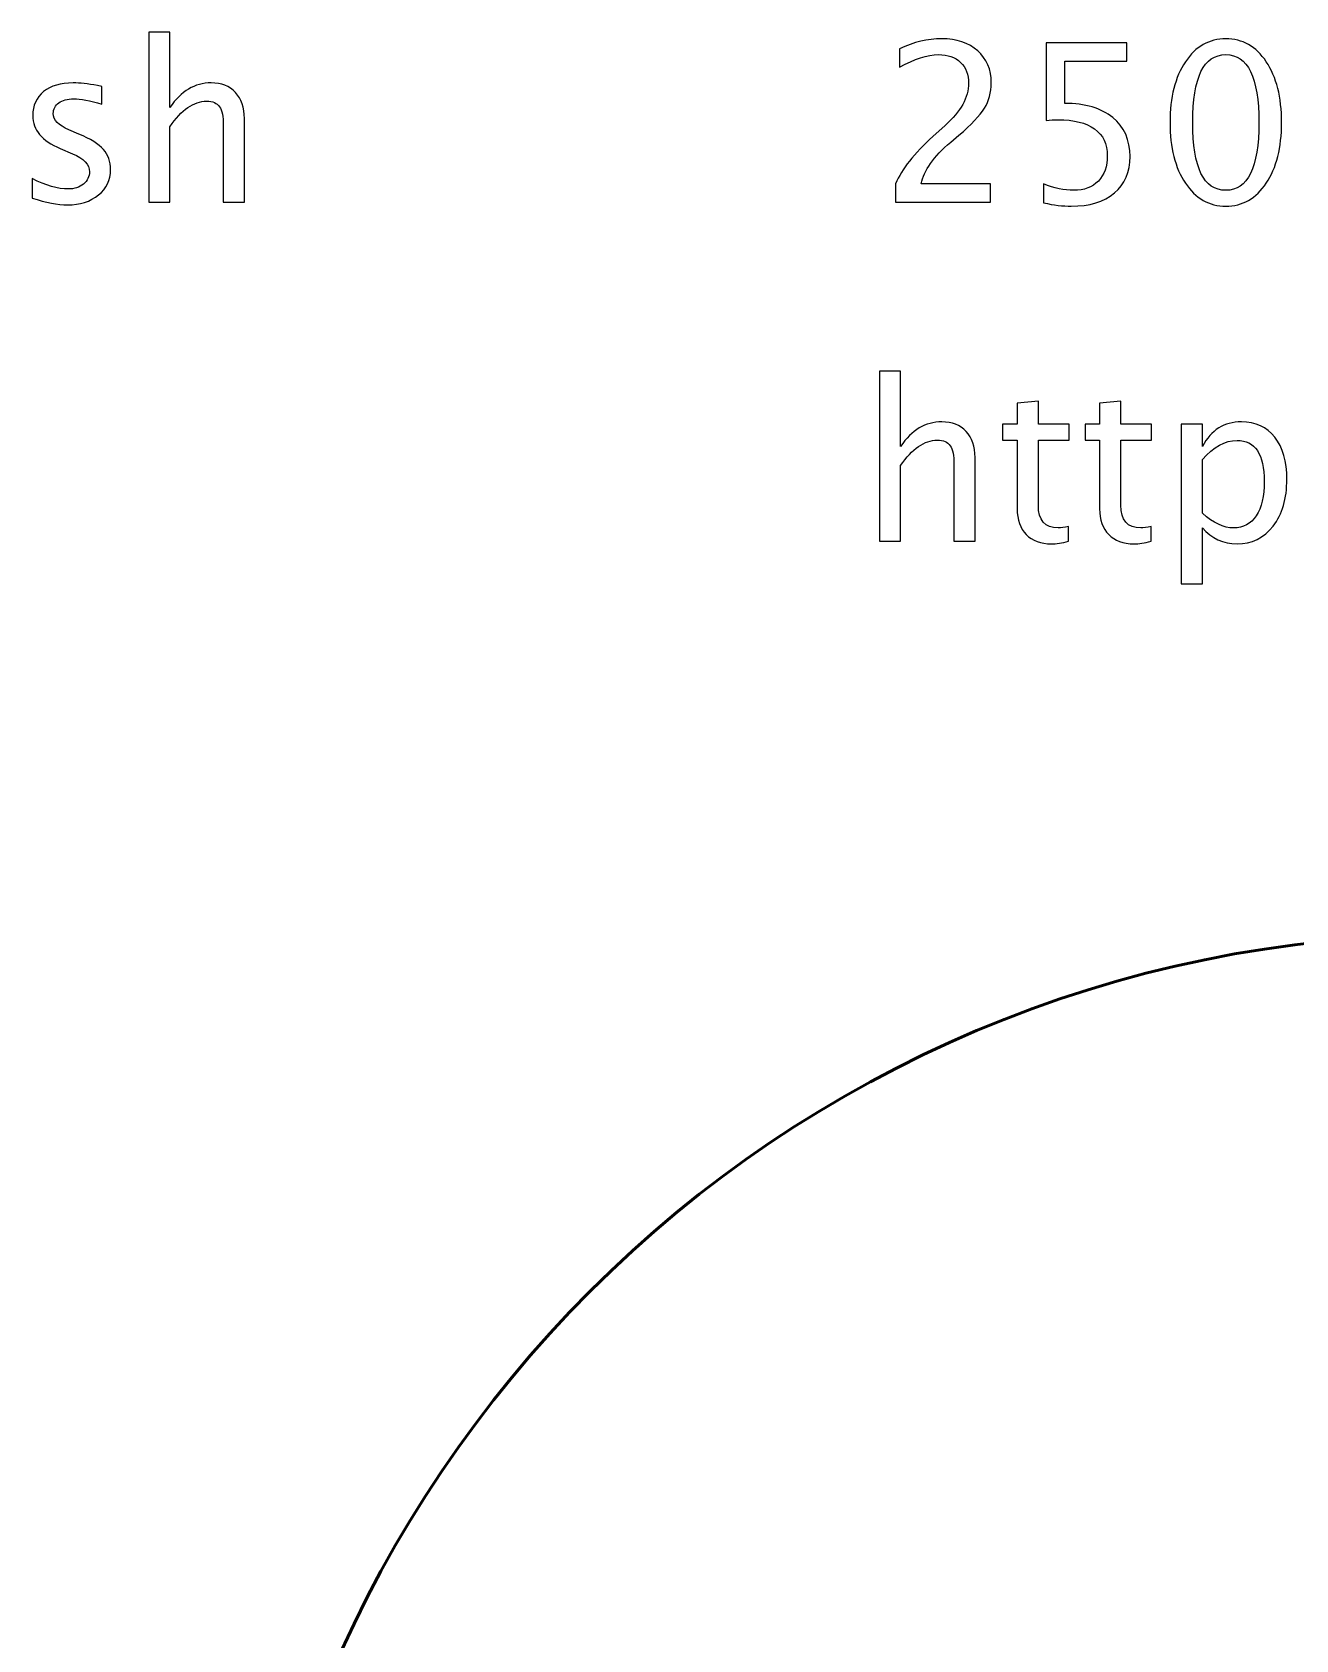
# Model space of a CAD drawing. Header units: centimetres. Extents: x -58 to 57, y -40 to 59.
# Drawn here: x -42.66 to -35.39, y 28.44 to 37.7 of the extents above; entities that cross this region are included whole.
import ezdxf

# ---------------------------------------------------------------- set-up
doc = ezdxf.new("R2010")
doc.units = ezdxf.units.CM
doc.header["$MEASUREMENT"] = 0
doc.layers.add('Layer 1', color=7, linetype='Continuous')

msp = doc.modelspace()

# ---------------------------------------------------------------- linework, layer by layer
at = {"layer": 'Layer 1', "lineweight": 53}
msp.add_ellipse((-34.5, 25.5), major_axis=(0, 7), ratio=1, dxfattribs=at)
at = {"layer": 'Layer 1'}
for points, knots in [([(-41.99219, 36.71887), (-41.99219, 36.71887), (-41.99219, 37.69804), (-41.99219, 37.69804), (-41.99219, 37.69804), (-41.99219, 37.69804), (-41.87027, 37.69804), (-41.87027, 37.69804), (-41.87027, 37.69804), (-41.87027, 37.69804), (-41.87027, 37.26476), (-41.87027, 37.26476), (-41.87027, 37.26476), (-41.80571, 37.35895), (-41.72655, 37.40594), (-41.63299, 37.40594), (-41.63299, 37.40594), (-41.57415, 37.40594), (-41.52737, 37.38753), (-41.49287, 37.35048), (-41.49287, 37.35048), (-41.45837, 37.31365), (-41.44101, 37.26391), (-41.44101, 37.20168), (-41.44101, 37.20168), (-41.44101, 37.20168), (-41.44101, 36.71887), (-41.44101, 36.71887), (-41.44101, 36.71887), (-41.44101, 36.71887), (-41.56293, 36.71887), (-41.56293, 36.71887), (-41.56293, 36.71887), (-41.56293, 36.71887), (-41.56293, 37.16189), (-41.56293, 37.16189), (-41.56293, 37.16189), (-41.56293, 37.21184), (-41.57034, 37.2474), (-41.58494, 37.26857), (-41.58494, 37.26857), (-41.59976, 37.28995), (-41.6241, 37.30053), (-41.65818, 37.30053), (-41.65818, 37.30053), (-41.73311, 37.30053), (-41.80381, 37.25164), (-41.87027, 37.15385), (-41.87027, 37.15385), (-41.87027, 37.15385), (-41.87027, 36.71887), (-41.87027, 36.71887), (-41.87027, 36.71887), (-41.87027, 36.71887), (-41.99219, 36.71887), (-41.99219, 36.71887)], [0, 0, 0, 0, 0.0666667, 0.0666667, 0.0666667, 0.0666667, 0.1333333, 0.1333333, 0.1333333, 0.1333333, 0.2, 0.2, 0.2, 0.2, 0.2666667, 0.2666667, 0.2666667, 0.2666667, 0.3333333, 0.3333333, 0.3333333, 0.3333333, 0.4, 0.4, 0.4, 0.4, 0.4666667, 0.4666667, 0.4666667, 0.4666667, 0.5333333, 0.5333333, 0.5333333, 0.5333333, 0.6, 0.6, 0.6, 0.6, 0.6666667, 0.6666667, 0.6666667, 0.6666667, 0.7333333, 0.7333333, 0.7333333, 0.7333333, 0.8, 0.8, 0.8, 0.8, 0.8666667, 0.8666667, 0.8666667, 0.8666667, 1, 1, 1, 1]), ([(-37.69151, 36.71887), (-37.69151, 36.71887), (-37.69151, 36.82555), (-37.69151, 36.82555), (-37.69151, 36.82555), (-37.65595, 36.90874), (-37.58419, 36.99954), (-37.47603, 37.09754), (-37.47603, 37.09754), (-37.47603, 37.09754), (-37.40618, 37.1602), (-37.40618, 37.1602), (-37.40618, 37.1602), (-37.31622, 37.2419), (-37.27114, 37.32276), (-37.27114, 37.40319), (-37.27114, 37.40319), (-37.27114, 37.45462), (-37.28659, 37.49484), (-37.31728, 37.52426), (-37.31728, 37.52426), (-37.34797, 37.55368), (-37.39052, 37.5685), (-37.44449, 37.5685), (-37.44449, 37.5685), (-37.50757, 37.5685), (-37.58229, 37.54437), (-37.66865, 37.49611), (-37.66865, 37.49611), (-37.66865, 37.49611), (-37.66865, 37.60279), (-37.66865, 37.60279), (-37.66865, 37.60279), (-37.58716, 37.64089), (-37.50609, 37.65994), (-37.42523, 37.65994), (-37.42523, 37.65994), (-37.3393, 37.65994), (-37.27029, 37.63687), (-37.21822, 37.59051), (-37.21822, 37.59051), (-37.16636, 37.54416), (-37.14033, 37.48278), (-37.14033, 37.40615), (-37.14033, 37.40615), (-37.14033, 37.35112), (-37.15345, 37.30222), (-37.1797, 37.25968), (-37.1797, 37.25968), (-37.20616, 37.21692), (-37.25505, 37.16528), (-37.32681, 37.10432), (-37.32681, 37.10432), (-37.32681, 37.10432), (-37.37401, 37.0641), (-37.37401, 37.0641), (-37.37401, 37.0641), (-37.47222, 36.98091), (-37.52895, 36.90133), (-37.54419, 36.82555), (-37.54419, 36.82555), (-37.54419, 36.82555), (-37.14414, 36.82555), (-37.14414, 36.82555), (-37.14414, 36.82555), (-37.14414, 36.82555), (-37.14414, 36.71887), (-37.14414, 36.71887), (-37.14414, 36.71887), (-37.14414, 36.71887), (-37.69151, 36.71887), (-37.69151, 36.71887)], [0, 0, 0, 0, 0.0526316, 0.0526316, 0.0526316, 0.0526316, 0.1052632, 0.1052632, 0.1052632, 0.1052632, 0.1578947, 0.1578947, 0.1578947, 0.1578947, 0.2105263, 0.2105263, 0.2105263, 0.2105263, 0.2631579, 0.2631579, 0.2631579, 0.2631579, 0.3157895, 0.3157895, 0.3157895, 0.3157895, 0.3684211, 0.3684211, 0.3684211, 0.3684211, 0.4210526, 0.4210526, 0.4210526, 0.4210526, 0.4736842, 0.4736842, 0.4736842, 0.4736842, 0.5263158, 0.5263158, 0.5263158, 0.5263158, 0.5789474, 0.5789474, 0.5789474, 0.5789474, 0.6315789, 0.6315789, 0.6315789, 0.6315789, 0.6842105, 0.6842105, 0.6842105, 0.6842105, 0.7368421, 0.7368421, 0.7368421, 0.7368421, 0.7894737, 0.7894737, 0.7894737, 0.7894737, 0.8421053, 0.8421053, 0.8421053, 0.8421053, 0.8947368, 0.8947368, 0.8947368, 0.8947368, 1, 1, 1, 1]), ([(-36.83892, 36.71506), (-36.83892, 36.71506), (-36.83892, 36.82428), (-36.83892, 36.82428), (-36.83892, 36.82428), (-36.77817, 36.79973), (-36.7206, 36.78745), (-36.66556, 36.78745), (-36.66556, 36.78745), (-36.60545, 36.78745), (-36.55804, 36.80523), (-36.52354, 36.84079), (-36.52354, 36.84079), (-36.48903, 36.87635), (-36.47189, 36.92525), (-36.47189, 36.98748), (-36.47189, 36.98748), (-36.47189, 37.05436), (-36.49623, 37.10559), (-36.54491, 37.14093), (-36.54491, 37.14093), (-36.5936, 37.17628), (-36.66408, 37.19385), (-36.75616, 37.19385), (-36.75616, 37.19385), (-36.77754, 37.19385), (-36.80018, 37.19237), (-36.82368, 37.18941), (-36.82368, 37.18941), (-36.82368, 37.18941), (-36.82368, 37.63708), (-36.82368, 37.63708), (-36.82368, 37.63708), (-36.82368, 37.63708), (-36.35886, 37.63708), (-36.35886, 37.63708), (-36.35886, 37.63708), (-36.35886, 37.63708), (-36.35886, 37.5304), (-36.35886, 37.5304), (-36.35886, 37.5304), (-36.35886, 37.5304), (-36.717, 37.5304), (-36.717, 37.5304), (-36.717, 37.5304), (-36.717, 37.5304), (-36.717, 37.28783), (-36.717, 37.28783), (-36.717, 37.28783), (-36.59889, 37.28783), (-36.50681, 37.26074), (-36.44056, 37.20655), (-36.44056, 37.20655), (-36.37431, 37.15258), (-36.34108, 37.07765), (-36.34108, 36.98176), (-36.34108, 36.98176), (-36.34108, 36.89244), (-36.37114, 36.82259), (-36.43125, 36.772), (-36.43125, 36.772), (-36.49136, 36.72141), (-36.57434, 36.69601), (-36.68017, 36.69601), (-36.68017, 36.69601), (-36.72737, 36.69601), (-36.78029, 36.70236), (-36.83892, 36.71506)], [0, 0, 0, 0, 0.0555556, 0.0555556, 0.0555556, 0.0555556, 0.1111111, 0.1111111, 0.1111111, 0.1111111, 0.1666667, 0.1666667, 0.1666667, 0.1666667, 0.2222222, 0.2222222, 0.2222222, 0.2222222, 0.2777778, 0.2777778, 0.2777778, 0.2777778, 0.3333333, 0.3333333, 0.3333333, 0.3333333, 0.3888889, 0.3888889, 0.3888889, 0.3888889, 0.4444444, 0.4444444, 0.4444444, 0.4444444, 0.5, 0.5, 0.5, 0.5, 0.5555556, 0.5555556, 0.5555556, 0.5555556, 0.6111111, 0.6111111, 0.6111111, 0.6111111, 0.6666667, 0.6666667, 0.6666667, 0.6666667, 0.7222222, 0.7222222, 0.7222222, 0.7222222, 0.7777778, 0.7777778, 0.7777778, 0.7777778, 0.8333333, 0.8333333, 0.8333333, 0.8333333, 0.8888889, 0.8888889, 0.8888889, 0.8888889, 1, 1, 1, 1]), ([(-35.78948, 36.69601), (-35.88579, 36.69601), (-35.96347, 36.74025), (-36.02231, 36.82851), (-36.02231, 36.82851), (-36.08137, 36.91678), (-36.11079, 37.0332), (-36.11079, 37.17798), (-36.11079, 37.17798), (-36.11079, 37.32276), (-36.08137, 37.43917), (-36.02231, 37.52744), (-36.02231, 37.52744), (-35.96347, 37.6157), (-35.88579, 37.65994), (-35.78948, 37.65994), (-35.78948, 37.65994), (-35.69275, 37.65994), (-35.61507, 37.61591), (-35.55622, 37.52786), (-35.55622, 37.52786), (-35.49759, 37.43981), (-35.46817, 37.32318), (-35.46817, 37.17798), (-35.46817, 37.17798), (-35.46817, 37.0332), (-35.49759, 36.91678), (-35.55622, 36.82851), (-35.55622, 36.82851), (-35.61507, 36.74025), (-35.69275, 36.69601), (-35.78948, 36.69601)], [0, 0, 0, 0, 0.1111111, 0.1111111, 0.1111111, 0.1111111, 0.2222222, 0.2222222, 0.2222222, 0.2222222, 0.3333333, 0.3333333, 0.3333333, 0.3333333, 0.4444444, 0.4444444, 0.4444444, 0.4444444, 0.5555556, 0.5555556, 0.5555556, 0.5555556, 0.6666667, 0.6666667, 0.6666667, 0.6666667, 0.7777778, 0.7777778, 0.7777778, 0.7777778, 1, 1, 1, 1]), ([(-35.78969, 36.78745), (-35.66248, 36.78745), (-35.59898, 36.91763), (-35.59898, 37.17798), (-35.59898, 37.17798), (-35.59898, 37.43833), (-35.66248, 37.5685), (-35.78969, 37.5685), (-35.78969, 37.5685), (-35.91648, 37.5685), (-35.97998, 37.43833), (-35.97998, 37.17798), (-35.97998, 37.17798), (-35.97998, 36.91763), (-35.91648, 36.78745), (-35.78969, 36.78745)], [0, 0, 0, 0, 0.2, 0.2, 0.2, 0.2, 0.4, 0.4, 0.4, 0.4, 0.6, 0.6, 0.6, 0.6, 1, 1, 1, 1]), ([(-42.66381, 36.743), (-42.66381, 36.743), (-42.66381, 36.85476), (-42.66381, 36.85476), (-42.66381, 36.85476), (-42.58401, 36.81497), (-42.5148, 36.79507), (-42.45574, 36.79507), (-42.45574, 36.79507), (-42.4206, 36.79507), (-42.39139, 36.8046), (-42.36832, 36.82365), (-42.36832, 36.82365), (-42.34525, 36.84248), (-42.33361, 36.86619), (-42.33361, 36.89477), (-42.33361, 36.89477), (-42.33361, 36.93646), (-42.36599, 36.97097), (-42.43076, 36.99827), (-42.43076, 36.99827), (-42.43076, 36.99827), (-42.5021, 37.02854), (-42.5021, 37.02854), (-42.5021, 37.02854), (-42.60729, 37.07214), (-42.66, 37.13522), (-42.66, 37.21713), (-42.66, 37.21713), (-42.66, 37.27577), (-42.63926, 37.32191), (-42.59777, 37.35556), (-42.59777, 37.35556), (-42.55628, 37.38922), (-42.49934, 37.40594), (-42.42717, 37.40594), (-42.42717, 37.40594), (-42.3897, 37.40594), (-42.34313, 37.40086), (-42.28789, 37.39049), (-42.28789, 37.39049), (-42.28789, 37.39049), (-42.26249, 37.38562), (-42.26249, 37.38562), (-42.26249, 37.38562), (-42.26249, 37.38562), (-42.26249, 37.28402), (-42.26249, 37.28402), (-42.26249, 37.28402), (-42.33043, 37.30434), (-42.38462, 37.3145), (-42.42505, 37.3145), (-42.42505, 37.3145), (-42.46061, 37.3145), (-42.48876, 37.30667), (-42.51014, 37.29122), (-42.51014, 37.29122), (-42.53131, 37.27577), (-42.54189, 37.25502), (-42.54189, 37.22899), (-42.54189, 37.22899), (-42.54189, 37.19237), (-42.51226, 37.16125), (-42.45278, 37.13607), (-42.45278, 37.13607), (-42.45278, 37.13607), (-42.39415, 37.1113), (-42.39415, 37.1113), (-42.39415, 37.1113), (-42.32768, 37.08336), (-42.28069, 37.05373), (-42.25318, 37.02261), (-42.25318, 37.02261), (-42.22545, 36.9915), (-42.21169, 36.95255), (-42.21169, 36.90598), (-42.21169, 36.90598), (-42.21169, 36.84693), (-42.23497, 36.79846), (-42.28175, 36.76057), (-42.28175, 36.76057), (-42.32832, 36.72268), (-42.38801, 36.70363), (-42.46061, 36.70363), (-42.46061, 36.70363), (-42.51649, 36.70363), (-42.58401, 36.71675), (-42.66381, 36.743)], [0, 0, 0, 0, 0.0434783, 0.0434783, 0.0434783, 0.0434783, 0.0869565, 0.0869565, 0.0869565, 0.0869565, 0.1304348, 0.1304348, 0.1304348, 0.1304348, 0.173913, 0.173913, 0.173913, 0.173913, 0.2173913, 0.2173913, 0.2173913, 0.2173913, 0.2608696, 0.2608696, 0.2608696, 0.2608696, 0.3043478, 0.3043478, 0.3043478, 0.3043478, 0.3478261, 0.3478261, 0.3478261, 0.3478261, 0.3913043, 0.3913043, 0.3913043, 0.3913043, 0.4347826, 0.4347826, 0.4347826, 0.4347826, 0.4782609, 0.4782609, 0.4782609, 0.4782609, 0.5217391, 0.5217391, 0.5217391, 0.5217391, 0.5652174, 0.5652174, 0.5652174, 0.5652174, 0.6086957, 0.6086957, 0.6086957, 0.6086957, 0.6521739, 0.6521739, 0.6521739, 0.6521739, 0.6956522, 0.6956522, 0.6956522, 0.6956522, 0.7391304, 0.7391304, 0.7391304, 0.7391304, 0.7826087, 0.7826087, 0.7826087, 0.7826087, 0.826087, 0.826087, 0.826087, 0.826087, 0.8695652, 0.8695652, 0.8695652, 0.8695652, 0.9130435, 0.9130435, 0.9130435, 0.9130435, 1, 1, 1, 1]), ([(-37.78433, 34.7673), (-37.78433, 34.7673), (-37.78433, 35.74647), (-37.78433, 35.74647), (-37.78433, 35.74647), (-37.78433, 35.74647), (-37.66241, 35.74647), (-37.66241, 35.74647), (-37.66241, 35.74647), (-37.66241, 35.74647), (-37.66241, 35.31319), (-37.66241, 35.31319), (-37.66241, 35.31319), (-37.59785, 35.40738), (-37.51869, 35.45437), (-37.42513, 35.45437), (-37.42513, 35.45437), (-37.36629, 35.45437), (-37.31951, 35.43596), (-37.28501, 35.39891), (-37.28501, 35.39891), (-37.25051, 35.36208), (-37.23315, 35.31234), (-37.23315, 35.25011), (-37.23315, 35.25011), (-37.23315, 35.25011), (-37.23315, 34.7673), (-37.23315, 34.7673), (-37.23315, 34.7673), (-37.23315, 34.7673), (-37.35507, 34.7673), (-37.35507, 34.7673), (-37.35507, 34.7673), (-37.35507, 34.7673), (-37.35507, 35.21032), (-37.35507, 35.21032), (-37.35507, 35.21032), (-37.35507, 35.26027), (-37.36248, 35.29583), (-37.37708, 35.317), (-37.37708, 35.317), (-37.3919, 35.33838), (-37.41624, 35.34896), (-37.45032, 35.34896), (-37.45032, 35.34896), (-37.52525, 35.34896), (-37.59595, 35.30007), (-37.66241, 35.20228), (-37.66241, 35.20228), (-37.66241, 35.20228), (-37.66241, 34.7673), (-37.66241, 34.7673), (-37.66241, 34.7673), (-37.66241, 34.7673), (-37.78433, 34.7673), (-37.78433, 34.7673)], [0, 0, 0, 0, 0.0666667, 0.0666667, 0.0666667, 0.0666667, 0.1333333, 0.1333333, 0.1333333, 0.1333333, 0.2, 0.2, 0.2, 0.2, 0.2666667, 0.2666667, 0.2666667, 0.2666667, 0.3333333, 0.3333333, 0.3333333, 0.3333333, 0.4, 0.4, 0.4, 0.4, 0.4666667, 0.4666667, 0.4666667, 0.4666667, 0.5333333, 0.5333333, 0.5333333, 0.5333333, 0.6, 0.6, 0.6, 0.6, 0.6666667, 0.6666667, 0.6666667, 0.6666667, 0.7333333, 0.7333333, 0.7333333, 0.7333333, 0.8, 0.8, 0.8, 0.8, 0.8666667, 0.8666667, 0.8666667, 0.8666667, 1, 1, 1, 1]), ([(-36.69509, 34.76751), (-36.73277, 34.75714), (-36.76557, 34.75206), (-36.7933, 34.75206), (-36.7933, 34.75206), (-36.85553, 34.75206), (-36.904, 34.76984), (-36.93872, 34.8054), (-36.93872, 34.8054), (-36.97364, 34.84096), (-36.991, 34.89028), (-36.991, 34.95357), (-36.991, 34.95357), (-36.991, 34.95357), (-36.991, 35.34896), (-36.991, 35.34896), (-36.991, 35.34896), (-36.991, 35.34896), (-37.07524, 35.34896), (-37.07524, 35.34896), (-37.07524, 35.34896), (-37.07524, 35.34896), (-37.07524, 35.4404), (-37.07524, 35.4404), (-37.07524, 35.4404), (-37.07524, 35.4404), (-36.991, 35.4404), (-36.991, 35.4404), (-36.991, 35.4404), (-36.991, 35.4404), (-36.991, 35.56211), (-36.991, 35.56211), (-36.991, 35.56211), (-36.991, 35.56211), (-36.86908, 35.57375), (-36.86908, 35.57375), (-36.86908, 35.57375), (-36.86908, 35.57375), (-36.86908, 35.4404), (-36.86908, 35.4404), (-36.86908, 35.4404), (-36.86908, 35.4404), (-36.69255, 35.4404), (-36.69255, 35.4404), (-36.69255, 35.4404), (-36.69255, 35.4404), (-36.69255, 35.34896), (-36.69255, 35.34896), (-36.69255, 35.34896), (-36.69255, 35.34896), (-36.86908, 35.34896), (-36.86908, 35.34896), (-36.86908, 35.34896), (-36.86908, 35.34896), (-36.86908, 34.97558), (-36.86908, 34.97558), (-36.86908, 34.97558), (-36.86908, 34.88753), (-36.83077, 34.8435), (-36.75436, 34.8435), (-36.75436, 34.8435), (-36.73806, 34.8435), (-36.71837, 34.84625), (-36.69509, 34.85154), (-36.69509, 34.85154), (-36.69509, 34.85154), (-36.69509, 34.76751), (-36.69509, 34.76751)], [0, 0, 0, 0, 0.0555556, 0.0555556, 0.0555556, 0.0555556, 0.1111111, 0.1111111, 0.1111111, 0.1111111, 0.1666667, 0.1666667, 0.1666667, 0.1666667, 0.2222222, 0.2222222, 0.2222222, 0.2222222, 0.2777778, 0.2777778, 0.2777778, 0.2777778, 0.3333333, 0.3333333, 0.3333333, 0.3333333, 0.3888889, 0.3888889, 0.3888889, 0.3888889, 0.4444444, 0.4444444, 0.4444444, 0.4444444, 0.5, 0.5, 0.5, 0.5, 0.5555556, 0.5555556, 0.5555556, 0.5555556, 0.6111111, 0.6111111, 0.6111111, 0.6111111, 0.6666667, 0.6666667, 0.6666667, 0.6666667, 0.7222222, 0.7222222, 0.7222222, 0.7222222, 0.7777778, 0.7777778, 0.7777778, 0.7777778, 0.8333333, 0.8333333, 0.8333333, 0.8333333, 0.8888889, 0.8888889, 0.8888889, 0.8888889, 1, 1, 1, 1]), ([(-36.22011, 34.76751), (-36.25779, 34.75714), (-36.29059, 34.75206), (-36.31832, 34.75206), (-36.31832, 34.75206), (-36.38055, 34.75206), (-36.42902, 34.76984), (-36.46374, 34.8054), (-36.46374, 34.8054), (-36.49866, 34.84096), (-36.51602, 34.89028), (-36.51602, 34.95357), (-36.51602, 34.95357), (-36.51602, 34.95357), (-36.51602, 35.34896), (-36.51602, 35.34896), (-36.51602, 35.34896), (-36.51602, 35.34896), (-36.60026, 35.34896), (-36.60026, 35.34896), (-36.60026, 35.34896), (-36.60026, 35.34896), (-36.60026, 35.4404), (-36.60026, 35.4404), (-36.60026, 35.4404), (-36.60026, 35.4404), (-36.51602, 35.4404), (-36.51602, 35.4404), (-36.51602, 35.4404), (-36.51602, 35.4404), (-36.51602, 35.56211), (-36.51602, 35.56211), (-36.51602, 35.56211), (-36.51602, 35.56211), (-36.3941, 35.57375), (-36.3941, 35.57375), (-36.3941, 35.57375), (-36.3941, 35.57375), (-36.3941, 35.4404), (-36.3941, 35.4404), (-36.3941, 35.4404), (-36.3941, 35.4404), (-36.21757, 35.4404), (-36.21757, 35.4404), (-36.21757, 35.4404), (-36.21757, 35.4404), (-36.21757, 35.34896), (-36.21757, 35.34896), (-36.21757, 35.34896), (-36.21757, 35.34896), (-36.3941, 35.34896), (-36.3941, 35.34896), (-36.3941, 35.34896), (-36.3941, 35.34896), (-36.3941, 34.97558), (-36.3941, 34.97558), (-36.3941, 34.97558), (-36.3941, 34.88753), (-36.35579, 34.8435), (-36.27938, 34.8435), (-36.27938, 34.8435), (-36.26308, 34.8435), (-36.24339, 34.84625), (-36.22011, 34.85154), (-36.22011, 34.85154), (-36.22011, 34.85154), (-36.22011, 34.76751), (-36.22011, 34.76751)], [0, 0, 0, 0, 0.0555556, 0.0555556, 0.0555556, 0.0555556, 0.1111111, 0.1111111, 0.1111111, 0.1111111, 0.1666667, 0.1666667, 0.1666667, 0.1666667, 0.2222222, 0.2222222, 0.2222222, 0.2222222, 0.2777778, 0.2777778, 0.2777778, 0.2777778, 0.3333333, 0.3333333, 0.3333333, 0.3333333, 0.3888889, 0.3888889, 0.3888889, 0.3888889, 0.4444444, 0.4444444, 0.4444444, 0.4444444, 0.5, 0.5, 0.5, 0.5, 0.5555556, 0.5555556, 0.5555556, 0.5555556, 0.6111111, 0.6111111, 0.6111111, 0.6111111, 0.6666667, 0.6666667, 0.6666667, 0.6666667, 0.7222222, 0.7222222, 0.7222222, 0.7222222, 0.7777778, 0.7777778, 0.7777778, 0.7777778, 0.8333333, 0.8333333, 0.8333333, 0.8333333, 0.8888889, 0.8888889, 0.8888889, 0.8888889, 1, 1, 1, 1]), ([(-36.04612, 34.52219), (-36.04612, 34.52219), (-36.04612, 35.4404), (-36.04612, 35.4404), (-36.04612, 35.4404), (-36.04612, 35.4404), (-35.9242, 35.4404), (-35.9242, 35.4404), (-35.9242, 35.4404), (-35.9242, 35.4404), (-35.9242, 35.31319), (-35.9242, 35.31319), (-35.9242, 35.31319), (-35.87425, 35.40738), (-35.7991, 35.45437), (-35.69899, 35.45437), (-35.69899, 35.45437), (-35.61792, 35.45437), (-35.55421, 35.42495), (-35.50764, 35.36589), (-35.50764, 35.36589), (-35.46107, 35.30684), (-35.43779, 35.22619), (-35.43779, 35.12396), (-35.43779, 35.12396), (-35.43779, 35.01262), (-35.46425, 34.92266), (-35.51695, 34.85451), (-35.51695, 34.85451), (-35.56966, 34.78614), (-35.63908, 34.75206), (-35.72502, 34.75206), (-35.72502, 34.75206), (-35.80482, 34.75206), (-35.87128, 34.78254), (-35.9242, 34.84371), (-35.9242, 34.84371), (-35.9242, 34.84371), (-35.9242, 34.52219), (-35.9242, 34.52219), (-35.9242, 34.52219), (-35.9242, 34.52219), (-36.04612, 34.52219), (-36.04612, 34.52219)], [0, 0, 0, 0, 0.0833333, 0.0833333, 0.0833333, 0.0833333, 0.1666667, 0.1666667, 0.1666667, 0.1666667, 0.25, 0.25, 0.25, 0.25, 0.3333333, 0.3333333, 0.3333333, 0.3333333, 0.4166667, 0.4166667, 0.4166667, 0.4166667, 0.5, 0.5, 0.5, 0.5, 0.5833333, 0.5833333, 0.5833333, 0.5833333, 0.6666667, 0.6666667, 0.6666667, 0.6666667, 0.75, 0.75, 0.75, 0.75, 0.8333333, 0.8333333, 0.8333333, 0.8333333, 1, 1, 1, 1]), ([(-35.9242, 34.92774), (-35.86133, 34.87165), (-35.80143, 34.8435), (-35.74449, 34.8435), (-35.74449, 34.8435), (-35.6884, 34.8435), (-35.64501, 34.867), (-35.61453, 34.91377), (-35.61453, 34.91377), (-35.58384, 34.96055), (-35.5686, 35.02638), (-35.5686, 35.11147), (-35.5686, 35.11147), (-35.5686, 35.26895), (-35.62067, 35.34769), (-35.72481, 35.34769), (-35.72481, 35.34769), (-35.79297, 35.34769), (-35.85943, 35.31086), (-35.9242, 35.23699), (-35.9242, 35.23699), (-35.9242, 35.23699), (-35.9242, 34.92774), (-35.9242, 34.92774)], [0, 0, 0, 0, 0.1428571, 0.1428571, 0.1428571, 0.1428571, 0.2857143, 0.2857143, 0.2857143, 0.2857143, 0.4285714, 0.4285714, 0.4285714, 0.4285714, 0.5714286, 0.5714286, 0.5714286, 0.5714286, 0.7142857, 0.7142857, 0.7142857, 0.7142857, 1, 1, 1, 1])]:
    msp.add_open_spline(points, degree=3, knots=knots, dxfattribs=at)

doc.saveas('drawing.dxf')
